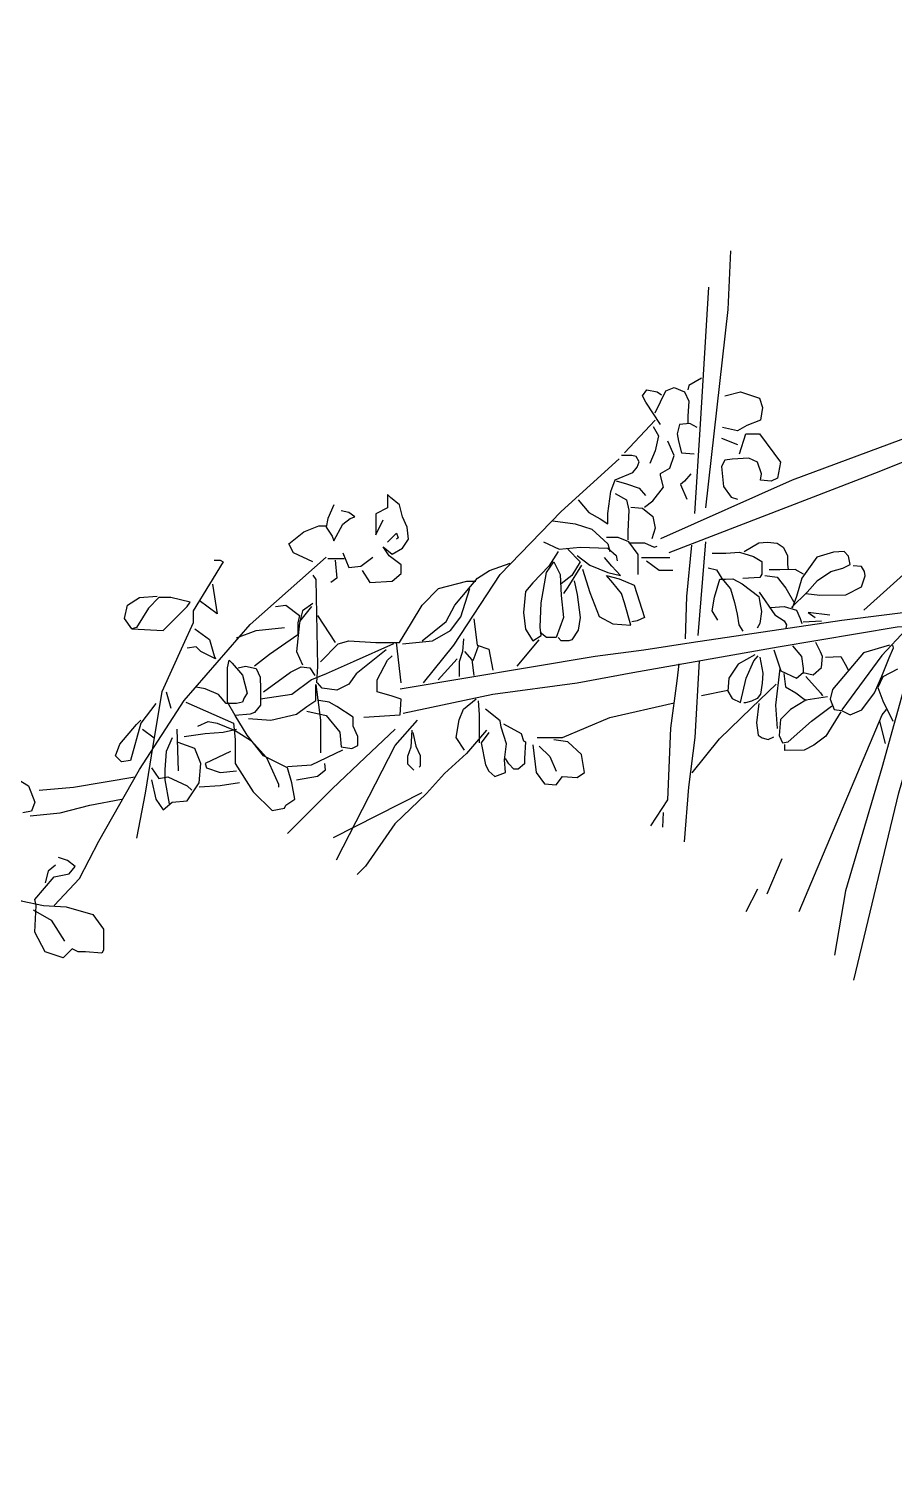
# Model space of a CAD drawing. Extents: x 424 to 2284, y 993 to 1733.
# Drawn here: x 1075 to 1247.6, y 1195.8 to 1481.7 of the extents above; entities that cross this region are included whole.
import ezdxf

# ---------------------------------------------------------------- set-up
doc = ezdxf.new("R2010")
doc.units = 0
doc.header["$LTSCALE"] = 10
doc.header["$MEASUREMENT"] = 0
for name, color, linetype in [('3', 3, 'CONTINUOUS'), ('7', 7, 'CONTINUOUS'), ('BH', 3, 'CONTINUOUS')]:
    doc.layers.add(name, color=color, linetype=linetype)

msp = doc.modelspace()

# ---------------------------------------------------------------- hatches: boundary and pattern name
at = {"layer": 'BH'}
h = msp.add_hatch(dxfattribs=at)
h.set_pattern_fill('ESCHER', color=256, scale=50, style=0)
h.set_pattern_definition([(60, (-210, -315), (-60, -1e-08), [55, -5]), (180, (-210, -315), (30, -51.9615), [55, -5]), (300, (-210, -315), (60, -1e-08), [55, -5]), (60, (-205, -315), (-60, -1e-08), [10, -50]), (300, (-205, -315), (60, -1e-08), [10, -50]), (60, (-212.5, -310.67), (-60, -1e-08), [10, -50]), (180, (-212.5, -310.67), (30, -51.9615), [10, -50]), (300, (-212.5, -319.33), (60, -1e-08), [10, -50]), (180, (-212.5, -319.33), (30, -51.9615), [10, -50]), (60, (-230, -315), (-60, -1e-08), [10, -50]), (300, (-230, -315), (60, -1e-08), [10, -50]), (60, (-200, -332.32), (-60, -1e-08), [10, -50]), (180, (-200, -332.32), (30, -51.9615), [10, -50]), (300, (-200, -297.68), (60, -1e-08), [10, -50]), (180, (-200, -297.68), (30, -51.9615), [10, -50]), (0, (-200, -306.34), (-30, 51.9615), [35, -25]), (0, (-200, -323.66), (-30, 51.9615), [35, -25]), (120, (-207.5, -302.01), (-60, 1e-08), [35, -25]), (120, (-222.5, -310.67), (-60, 1e-08), [35, -25]), (240, (-222.5, -319.33), (30, -51.9615), [35, -25]), (240, (-207.5, -327.99), (30, -51.9615), [35, -25])])
edge = h.paths.add_edge_path(flags=16)
edge.add_arc((1357.09, 773.12), 409.87, 48.6982, 131.3018, ccw=False)
edge.add_line((1627.61, 1081.03), (1926.99, 1430.29))
edge.add_arc((1357.09, 773.12), 869.87, 49.06779, 130.93221)
edge.add_line((787.18, 1430.29), (1086.57, 1081.03))
h.paths.add_polyline_path([(2253.88, 1715.5), (2253.88, 1015.5), (453.88, 1015.5), (453.88, 1715.5)])

# ---------------------------------------------------------------- linework, layer by layer
at = {"layer": '3'}
for points in [[(1201, 1402.79), (1198.06, 1407.2), (1197.43, 1408.46), (1198.27, 1409.72), (1200.37, 1409.3), (1201.21, 1408.67)], [(1199.95, 1405.1), (1202.05, 1409.51), (1203.73, 1410.14), (1205.83, 1409.3), (1206.67, 1407.41), (1206.46, 1404.47), (1206.46, 1403)], [(1209.19, 1412.03), (1206.67, 1410.56), (1206.46, 1409.72)], [(1213.81, 1408.46), (1216.97, 1409.3), (1220.75, 1408.04), (1221.38, 1406.15), (1220.96, 1403.63), (1218.23, 1402.58), (1216.34, 1401.54), (1213.39, 1402.16)], [(1193.86, 1397.13), (1199.95, 1403.63)], [(1199.53, 1402.37), (1200.58, 1400.49), (1199.95, 1397.55), (1198.9, 1395.03)], [(1208.35, 1402.16), (1206.88, 1403), (1204.78, 1402.79), (1204.36, 1400.91), (1204.57, 1399.44), (1205.2, 1397.13), (1207.72, 1396.92)], [(1216.76, 1396.92), (1218.02, 1400.91), (1220.75, 1400.91), (1224.95, 1395.24), (1224.32, 1392.09), (1223.06, 1391.46), (1220.96, 1391.67), (1221.17, 1392.93), (1220.33, 1395.24), (1218.65, 1396.08), (1215.29, 1395.87), (1213.81, 1395.66), (1213.18, 1394.4), (1213.6, 1390.41), (1215.08, 1388.31), (1216.34, 1387.89)], [(1197.83, 1386.29), (1199.51, 1387.55), (1201.61, 1390.28), (1200.98, 1392.59), (1200.98, 1393.01), (1202.87, 1394.06), (1203.71, 1396.58), (1202.47, 1399.44)], [(1213.18, 1400.07), (1216.34, 1398.81)], [(1153.71, 1351.25), (1159.81, 1358.8), (1169.05, 1372.86), (1181.23, 1385.45), (1192.79, 1395.95)], [(1184.6, 1387.76), (1186.7, 1385.24), (1189.01, 1383.99), (1190.48, 1382.94), (1190.48, 1385.03), (1191.11, 1389.44), (1191.95, 1391.75), (1195.52, 1393.22), (1196.36, 1394.27), (1196.78, 1395.32), (1196.15, 1396.37), (1195.31, 1396.58), (1193.21, 1396.58)], [(1207.09, 1392.93), (1205.83, 1391.46), (1204.99, 1390.83), (1206.25, 1387.89)], [(1192.16, 1391.54), (1194.26, 1390.91), (1196.78, 1390.07), (1198.04, 1388.6)], [(1135.85, 1386.74), (1134.66, 1384.06), (1134.36, 1382.27), (1135.55, 1380.49), (1135.85, 1379.59), (1137.64, 1382.87), (1139.13, 1384.06), (1140.03, 1384.36), (1138.84, 1385.25), (1137.34, 1385.55)], [(1141.52, 1373.63), (1143.01, 1371.25), (1147.49, 1371.55), (1149.28, 1373.04), (1149.28, 1374.82), (1146.89, 1376.61), (1145.7, 1378.4), (1147.49, 1376.91), (1149.57, 1378.1), (1150.77, 1379.89), (1150.47, 1382.27), (1149.57, 1384.36), (1148.98, 1386.74), (1147.19, 1388.23), (1146.59, 1388.83), (1146.59, 1386.15), (1144.21, 1384.96), (1144.21, 1380.78), (1145.7, 1383.76)], [(1191.95, 1389.02), (1194.26, 1387.76), (1194.68, 1385.66), (1194.47, 1381.47), (1194.47, 1379.79)], [(1195.1, 1386.29), (1197.41, 1386.08), (1199.51, 1384.4), (1199.93, 1382.1), (1199.3, 1380)], [(1131.68, 1375.42), (1127.8, 1377.21), (1126.9, 1379), (1129.89, 1381.38), (1132.87, 1382.57), (1134.36, 1382.57)], [(1146.59, 1379.29), (1148.38, 1381.08), (1148.68, 1380.19), (1148.38, 1379.89)], [(1179.55, 1383.57), (1183.97, 1382.94), (1187.33, 1381.89), (1190.48, 1378.95), (1190.9, 1377.48)], [(1177.66, 1379.37), (1180.81, 1377.9), (1185.02, 1378.32), (1190.48, 1378.11), (1192.16, 1376.64), (1192.37, 1375.59)], [(1196.57, 1372.86), (1196.57, 1376.85), (1194.68, 1379.37), (1192.58, 1380.21), (1190.27, 1380.21)], [(1194.68, 1379.16), (1197.83, 1379.16), (1199.72, 1378.32), (1200.35, 1378.53)], [(1206.03, 1360.06), (1206.24, 1368.46), (1207.29, 1378.74)], [(1208.55, 1360.69), (1210.02, 1379.37)], [(1217.73, 1377.42), (1220.61, 1379.19), (1222.38, 1379.3), (1224.26, 1379.08), (1225.47, 1378.31), (1226.36, 1376.65), (1226.36, 1374.88), (1226.47, 1373.89)], [(1239.59, 1291.97), (1248.52, 1329.31), (1255.21, 1352.16), (1265.26, 1378.35)], [(1241.59, 1365.78), (1252.09, 1375.22), (1261.76, 1379.63)], [(1080.06, 1306.88), (1085.14, 1312.24), (1089.01, 1319.69), (1097.07, 1334), (1106.02, 1347.71), (1119.15, 1362.9), (1134.36, 1376.31)], [(1111.99, 1375.72), (1113.18, 1375.72), (1113.78, 1375.42), (1111.09, 1370.95), (1107.81, 1365.59), (1107.81, 1363.2), (1105.72, 1358.73), (1101.54, 1349.49), (1099.75, 1338.77), (1098.26, 1329.23), (1096.47, 1320.29)], [(1134.66, 1376.02), (1137.94, 1376.02)], [(1136.15, 1375.72), (1136.45, 1372.14), (1135.26, 1371.25)], [(1137.64, 1377.21), (1138.84, 1374.23), (1141.22, 1374.53), (1143.61, 1376.31)], [(1180.6, 1377.48), (1178.71, 1374.54), (1175.56, 1371.18), (1174.09, 1369.5), (1173.67, 1365.31), (1174.09, 1361.95), (1175.56, 1359.64), (1177.24, 1360.69), (1177.03, 1362.37), (1177.24, 1367.2), (1178.29, 1373.28), (1179.76, 1375.38), (1181.02, 1372.86), (1181.23, 1368.67), (1181.65, 1364.26), (1180.18, 1360.27), (1178.29, 1360.27), (1177.03, 1361.32)], [(1182.5, 1377.9), (1185.02, 1375.38), (1183.34, 1372.65), (1181.23, 1370.97)], [(1184.39, 1376.64), (1186.91, 1374.75), (1190.48, 1373.28), (1193, 1372.65), (1191.32, 1374.54), (1189.85, 1376.22)], [(1197.2, 1376.22), (1201.4, 1376.22), (1202.87, 1376.22)], [(1198.25, 1375.59), (1200.77, 1373.7), (1203.5, 1373.7)], [(1211.33, 1377.11), (1214.07, 1377.11), (1216.8, 1377.32), (1219.53, 1376.48), (1221.21, 1375.44), (1221.21, 1372.92), (1220.79, 1372.29), (1217.43, 1372.08)], [(1227.13, 1366.27), (1230.23, 1369.36), (1232.33, 1371.68), (1234.98, 1373.45), (1237.41, 1374.11), (1238.85, 1374.88), (1238.52, 1376.54), (1237.63, 1377.42), (1235.53, 1377.31), (1232.21, 1376.32), (1229.23, 1372.12), (1228.12, 1368.48), (1227.24, 1366.16)], [(1131.68, 1372.74), (1132.27, 1371.84), (1132.57, 1354.56), (1132.41, 1351.27)], [(1153.45, 1359.63), (1158.23, 1363.5), (1160.02, 1366.78), (1164.49, 1372.14), (1166.88, 1373.63), (1171.05, 1375.12)], [(1185.23, 1374.75), (1182.5, 1370.34), (1181.65, 1369.09)], [(1185.44, 1373.91), (1186.91, 1369.3), (1188.8, 1364.47), (1191.53, 1363), (1195.1, 1362.79), (1193.84, 1367.2), (1193.21, 1369.09), (1191.53, 1371.18), (1190.27, 1372.65), (1192.79, 1372.02), (1195.73, 1370.76), (1197.83, 1364.26), (1196.36, 1363.63), (1195.31, 1363.42)], [(1210.49, 1374.18), (1212.18, 1373.76), (1213.23, 1372.08), (1214.97, 1370.03), (1215.74, 1367.27), (1216.3, 1364.95), (1216.63, 1362.85), (1217.43, 1361.58)], [(1221.82, 1372.68), (1224.26, 1372.34), (1226.02, 1370.14), (1227.79, 1367.04)], [(1229.56, 1372.9), (1227.9, 1373.89), (1224.81, 1373.78), (1222.71, 1373.78)], [(1230.02, 1369.05), (1232.78, 1368.72), (1237.97, 1368.83), (1241.07, 1370.38), (1241.84, 1372.58), (1241.73, 1373.47), (1241.07, 1374.46), (1239.41, 1374.57)], [(1111.69, 1370.95), (1112.58, 1364.99), (1109, 1367.67)], [(1133.17, 1355.45), (1136.75, 1359.03), (1138.84, 1359.63), (1144.21, 1359.33), (1148.98, 1359.33), (1151.36, 1363.2), (1153.45, 1366.78), (1156.73, 1370.06), (1162.4, 1371.55), (1164.19, 1371.55)], [(1149.57, 1359.03), (1155.54, 1359.63), (1159.12, 1361.71), (1161.21, 1364.39), (1163, 1370.06)], [(1183.76, 1371.6), (1184.39, 1368.88), (1185.02, 1364.26), (1184.6, 1361.74), (1183.34, 1359.85), (1182.71, 1359.64), (1181.23, 1359.64), (1180.6, 1360.27)], [(1212.43, 1363.73), (1211.32, 1365.61), (1211.76, 1368.37), (1212.87, 1371.9), (1213.97, 1371.9), (1215.41, 1372.01), (1217.29, 1371.02), (1220.61, 1368.48), (1220.83, 1367.27), (1221.16, 1365.5), (1220.83, 1363.07), (1220.28, 1362.19)], [(1095.58, 1362.01), (1101.84, 1361.71), (1106.62, 1366.48), (1107.21, 1367.37), (1103.33, 1368.27), (1100.95, 1368.27), (1098.86, 1366.18), (1096.47, 1362.31), (1095.58, 1362.01), (1094.09, 1364.1), (1094.68, 1366.78), (1097.07, 1368.27), (1100.65, 1368.57)], [(1124.22, 1366.48), (1126.31, 1366.78), (1128.99, 1364.69), (1128.69, 1363.2), (1128.69, 1360.82), (1123.02, 1356.94), (1120.04, 1354.56)], [(1131.68, 1367.08), (1129.59, 1365.59), (1128.99, 1363.2), (1128.39, 1357.54), (1129.59, 1354.86)], [(1220.72, 1369.36), (1223.81, 1364.84), (1225.69, 1363.62), (1226.13, 1362.85), (1226.02, 1362.19)], [(1131.38, 1366.48), (1128.99, 1363.5)], [(1132.57, 1364.69), (1136.15, 1359.33)], [(1163.8, 1364.05), (1164.43, 1358.8), (1166.74, 1357.96), (1167.58, 1353.77)], [(1222.93, 1366.27), (1225.69, 1366.49), (1228.12, 1365.72), (1228.9, 1364.06), (1229.23, 1363.07)], [(1234.76, 1364.73), (1230.45, 1365.28), (1231.88, 1364.28)], [(1108.11, 1362.01), (1111.09, 1359.92), (1111.99, 1356.65), (1112.28, 1356.05), (1109.3, 1357.54), (1108.41, 1358.43), (1106.62, 1358.14)], [(1116.46, 1360.22), (1120.34, 1361.71), (1126.01, 1362.31)], [(1229.45, 1363.4), (1233.1, 1363.62)], [(1250.02, 1361.87), (1245.16, 1356.68), (1237.2, 1345.86)], [(1147.79, 1359.03), (1139.73, 1355.45), (1134.36, 1353.07), (1131.38, 1351.88), (1127.5, 1348.9), (1121.23, 1348)], [(1149.28, 1351.28), (1148.38, 1359.33)], [(1161.7, 1360.06), (1161.49, 1357.54), (1160.86, 1355.44), (1160.86, 1353.56), (1160.86, 1352.51)], [(1164.64, 1358.59), (1164.01, 1356.7), (1163.59, 1355.65)], [(1172.41, 1354.6), (1176.82, 1359.85)], [(1223.6, 1357.85), (1225.04, 1353.65), (1228.14, 1352.22), (1229.46, 1353.32), (1231.45, 1352.88), (1233.11, 1354.32), (1233.33, 1356.52), (1232.89, 1357.41), (1232.01, 1359.29)], [(1227.36, 1358.62), (1229.13, 1356.52), (1229.46, 1354.1), (1229.46, 1353.1)], [(1246.71, 1358.78), (1241.51, 1357.24), (1235.32, 1349.9), (1234.88, 1348.02), (1235.65, 1345.92), (1237.09, 1345.75), (1238.86, 1344.87), (1241.18, 1345.86), (1243.72, 1349.29), (1245.16, 1352.6), (1246.6, 1356.24), (1247.48, 1358.23), (1247.37, 1358.78)], [(1106.32, 1347.41), (1115.86, 1343.24), (1116.16, 1339.96), (1116.16, 1335.19), (1119.74, 1329.53), (1123.59, 1325.77), (1126.01, 1326.25), (1126.31, 1326.85), (1128.1, 1328.04), (1127.5, 1331.32), (1126.6, 1334.3), (1121.83, 1336.68), (1118.55, 1340.85), (1116.16, 1344.73), (1114.67, 1347.41), (1114.67, 1354.26), (1114.97, 1355.75), (1115.57, 1355.16), (1117.65, 1352.77), (1118.55, 1349.2), (1117.95, 1348.3), (1117.65, 1347.41), (1116.46, 1347.11), (1114.37, 1347.11), (1112.88, 1348.9), (1110.2, 1350.09), (1108.41, 1350.39)], [(1146.29, 1357.84), (1140.33, 1353.07), (1138.84, 1350.98), (1136.45, 1349.79), (1133.55, 1350.19), (1132.57, 1351.28)], [(1141.82, 1344.43), (1149.11, 1344.85), (1149.28, 1348), (1147.49, 1348.6), (1144.5, 1349.49), (1144.5, 1351.88), (1146.59, 1355.75), (1147.49, 1356.65)], [(1156.65, 1351.88), (1160.44, 1356.07)], [(1161.91, 1357.54), (1163.38, 1355.86), (1163.8, 1352.72)], [(1219.85, 1356.86), (1216.53, 1354.98), (1214.65, 1352.22), (1214.43, 1349.57), (1215.31, 1348.13), (1216.97, 1347.36), (1218.08, 1352.22), (1219.62, 1355.64), (1220.51, 1356.64)], [(1220.84, 1356.41), (1221.39, 1353.21), (1221.28, 1351.22), (1220.95, 1349.02), (1220.29, 1348.13), (1219.18, 1347.58), (1217.97, 1347.25), (1217.63, 1347.25)], [(1233.89, 1356.41), (1236.98, 1356.52), (1238.09, 1354.54), (1238.53, 1353.65)], [(1116.76, 1354.26), (1118.25, 1354.56), (1120.38, 1354.14), (1121.18, 1352.38), (1121.23, 1350.09), (1121.23, 1346.81), (1120.04, 1345.32), (1119.15, 1345.02), (1116.16, 1344.73)], [(1121.83, 1349.49), (1127.2, 1353.37), (1129.37, 1354.46), (1131.08, 1354.26), (1132.1, 1352.7)], [(1224.82, 1354.1), (1223.94, 1346.81), (1224.27, 1342.17)], [(1225.59, 1353.1), (1225.93, 1350.45), (1228.03, 1349.24), (1229.68, 1348.02), (1230.13, 1347.8)], [(1230.02, 1352.55), (1232.89, 1349.24), (1233.33, 1348.68)], [(1248.26, 1353.98), (1245.38, 1352.44), (1244.39, 1350.34), (1245.38, 1347.69), (1247.37, 1343.6)], [(1102.44, 1349.49), (1103.33, 1346.22)], [(1118.85, 1344.13), (1123.32, 1343.83), (1128.39, 1345.02), (1130.48, 1346.51), (1132.27, 1347.71), (1132.26, 1350.94), (1133.17, 1343.83), (1133.17, 1337.28)], [(1207.35, 1333.34), (1212.77, 1340.07), (1219.18, 1346.26), (1224.05, 1351)], [(1209.18, 1348.73), (1214.43, 1349.78)], [(1100.35, 1347.11), (1097.37, 1343.24), (1095.28, 1335.79), (1093.49, 1335.49), (1092.3, 1336.68), (1093.19, 1339.06), (1096.47, 1342.94), (1097.37, 1343.83)], [(1130.48, 1345.62), (1134.36, 1344.73), (1137.05, 1341.45), (1137.34, 1338.47), (1139.43, 1338.17), (1140.63, 1338.77), (1140.63, 1340.55), (1139.73, 1342.64), (1139.73, 1344.43), (1136.45, 1346.51), (1134.96, 1347.41), (1132.87, 1347.71)], [(1161.91, 1337.82), (1160.23, 1340.33), (1160.86, 1343.9), (1161.7, 1346), (1164.22, 1348.1)], [(1164.64, 1347.68), (1164.85, 1344.95), (1164.85, 1342.64), (1164.85, 1339.29)], [(1176.4, 1340.33), (1181.44, 1340.33), (1190.9, 1344.32), (1203.71, 1347.26)], [(1220.62, 1347.14), (1220.18, 1343.27), (1220.51, 1340.84), (1221.28, 1340.29), (1222.5, 1339.96), (1223.6, 1340.51)], [(1234.33, 1348.46), (1230.02, 1347.8), (1226.92, 1345.92), (1224.93, 1343.94), (1224.71, 1340.73), (1225.37, 1339.3), (1226.48, 1339.52), (1231.12, 1343.6), (1235.1, 1346.59), (1235.32, 1346.7)], [(1166.74, 1341.38), (1165.27, 1339.29), (1166.11, 1334.88), (1166.74, 1333.62), (1168, 1332.57), (1170.1, 1333.41), (1169.89, 1335.93), (1170.31, 1339.08), (1169.26, 1342.43), (1169.05, 1343.69), (1166.11, 1346)], [(1236.98, 1345.48), (1234, 1340.62), (1231.56, 1338.86), (1229.68, 1337.86), (1225.82, 1337.75), (1225.82, 1338.97)], [(1097.67, 1342.04), (1100.05, 1340.26)], [(1104.53, 1342.04), (1104.83, 1333.7)], [(1106.02, 1340.55), (1110.2, 1341.15), (1113.78, 1341.45), (1116.46, 1342.04)], [(1108.7, 1342.64), (1110.79, 1343.53), (1112.58, 1343.24), (1116.16, 1341.75), (1119.44, 1339.66), (1122.43, 1336.38), (1124.81, 1331.02), (1124.81, 1330.42)], [(1166.32, 1341.8), (1162.33, 1337.19), (1157.91, 1333.2), (1154.34, 1329.21), (1148.04, 1323.13), (1142.16, 1314.73), (1140.48, 1313.05)], [(1151.4, 1341.8), (1151.19, 1338.45), (1150.56, 1336.56), (1150.56, 1335.09), (1151.82, 1333.83)], [(1151.61, 1341.38), (1152.24, 1338.66), (1153.08, 1336.77), (1153.08, 1334.67), (1152.87, 1334.46)], [(1169.68, 1343.06), (1173.25, 1341.17), (1173.67, 1339.7), (1174.09, 1339.5), (1173.88, 1336.14), (1173.88, 1335.09), (1172.62, 1334.04), (1171.78, 1334.04), (1170.73, 1335.09), (1170.1, 1336.14)], [(1244.72, 1343.6), (1245.82, 1339.19)], [(1099.46, 1331.91), (1100.35, 1328.04), (1101.84, 1325.95), (1103.63, 1327.44), (1106.62, 1327.74), (1109, 1331.32), (1109.3, 1335.19), (1108.11, 1338.17), (1104.83, 1339.36)], [(1103.63, 1340.26), (1102.44, 1337.57), (1102.14, 1334), (1102.14, 1331.91), (1103.04, 1327.14)], [(1175.56, 1338.87), (1176.19, 1333.41), (1177.87, 1331.1), (1180.18, 1330.89), (1181.44, 1332.57), (1184.39, 1332.36), (1185.86, 1333.41), (1185.23, 1336.98), (1182.5, 1339.5), (1179.76, 1339.91)], [(1176.82, 1338.66), (1178.92, 1336.56), (1180.18, 1333.62)], [(1115.27, 1337.57), (1110.2, 1335.19), (1110.49, 1334.3), (1113.18, 1333.4), (1116.46, 1333.7)], [(1126.6, 1334.59), (1131.38, 1334.89), (1137.64, 1337.87)], [(1128.39, 1331.91), (1132.58, 1332.66), (1134.18, 1333.94), (1134.06, 1335.19)], [(1065.15, 1334.3), (1068.13, 1334), (1072.01, 1332.51), (1074.99, 1330.72), (1076.19, 1327.44), (1075.59, 1325.65), (1073.8, 1325.36)], [(1099.46, 1334.3), (1100.95, 1332.21), (1102.74, 1332.51), (1106.62, 1330.72), (1107.51, 1329.83)], [(1117.06, 1331.32), (1113.18, 1330.72), (1109, 1330.42)], [(1135.82, 1320.39), (1153.5, 1329.42)], [(1201.5, 1322.45), (1201.61, 1325.43)], [(1058.58, 1315.22), (1065.45, 1311.95), (1071.11, 1309.86), (1073.5, 1307.77), (1077.98, 1306.88), (1082.45, 1306.58), (1087.82, 1305.09), (1089.91, 1302.11), (1089.91, 1297.94), (1089.61, 1297.34), (1086.33, 1297.64), (1084.84, 1297.64), (1083.64, 1298.24), (1081.85, 1296.45), (1078.27, 1297.64), (1076.19, 1301.52), (1076.48, 1306.88), (1076.19, 1308.07), (1080.06, 1312.54), (1083.05, 1313.14), (1084.24, 1314.63), (1082.75, 1315.82), (1080.96, 1316.42)], [(1222.28, 1309.19), (1225.27, 1316.26)], [(1080.36, 1314.93), (1078.87, 1313.73), (1078.27, 1311.35)], [(1218.08, 1305.66), (1220.4, 1310.19)], [(1075.89, 1305.99), (1079.47, 1303.9), (1082.15, 1299.73)]]:
    msp.add_lwpolyline(points, dxfattribs=at)
at = {"layer": '7'}
for points in [[(1086.57, 1081.03, -0.37689), (1627.61, 1081.03), (1926.99, 1430.29, 0.373211), (787.18, 1430.29)], [(1087.09, 1088.11, -0.36994), (1627.09, 1088.11), (1919.95, 1429.76, 0.36994), (794.22, 1429.76)]]:
    msp.add_lwpolyline(points, format="xyb", close=True, dxfattribs=at)
for points in [[(1210.02, 1386.15), (1214.49, 1425.72), (1215.04, 1437.42)], [(1210.58, 1430.18), (1208.91, 1402.87), (1207.79, 1385.04)], [(1280.88, 1428.51), (1272.51, 1406.21), (1265.26, 1387.27), (1250.75, 1354.38), (1245.17, 1334.32), (1237.92, 1309.8), (1235.69, 1296.98)], [(1201.1, 1380.02), (1227.32, 1391.72), (1261.91, 1404.54), (1274.18, 1409.56)], [(1202.77, 1377.23), (1244.61, 1393.4), (1272.51, 1404.54)], [(1255.66, 1365.99), (1237.18, 1363.68), (1207.12, 1359.26), (1197.66, 1357.79), (1188, 1356.53), (1149.07, 1350.02)], [(1149.7, 1345.2), (1167.55, 1348.97), (1184.39, 1351.25), (1195.52, 1353.35), (1224.49, 1358.42), (1248.23, 1362.4), (1253.76, 1362.61)], [(1205.82, 1319.56), (1206.66, 1330.47), (1207.92, 1340.33), (1208.76, 1355.65)], [(1199.09, 1322.71), (1202.45, 1327.95), (1203.08, 1342.22), (1204.34, 1351.67), (1204.76, 1355.02)], [(1136.38, 1315.93), (1148.09, 1338.78), (1152.56, 1343.8)], [(1228.64, 1305.66), (1245.24, 1344.91), (1246.08, 1345.96)], [(1126.6, 1321.18), (1135.55, 1330.12), (1142.12, 1336.38), (1148.08, 1342.04)], [(1077.08, 1329.83), (1083.94, 1330.42), (1096.17, 1332.51)], [(1075.29, 1324.76), (1081.26, 1325.36), (1087.22, 1326.85), (1093.49, 1328.04)]]:
    msp.add_lwpolyline(points, dxfattribs=at)

doc.saveas('drawing.dxf')
